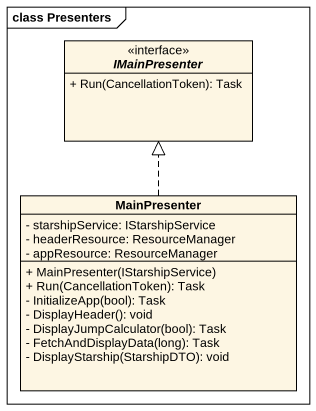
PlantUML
@startuml
mainframe class Presenters
hide circle
hide empty members
skinparam classAttributeIconSize 0
interface IMainPresenter {
  + Run(CancellationToken): Task
}
class MainPresenter {
  - starshipService: IStarshipService
  - headerResource: ResourceManager
  - appResource: ResourceManager
  + MainPresenter(IStarshipService)
  + Run(CancellationToken): Task
  - InitializeApp(bool): Task
  - DisplayHeader(): void
  - DisplayJumpCalculator(bool): Task
  - FetchAndDisplayData(long): Task
  - DisplayStarship(StarshipDTO): void
}
MainPresenter .up.|> IMainPresenter
@enduml
